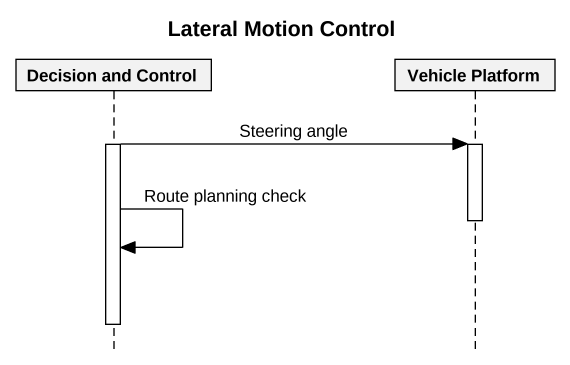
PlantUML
@startuml
title Lateral Motion Control
hide footbox
participant "Decision and Control" as Decision_and_Control
participant "Vehicle Platform" as Vehicle_Platform

activate Decision_and_Control
Decision_and_Control -> Vehicle_Platform : Steering angle
activate Vehicle_Platform
deactivate Vehicle_Platform
Decision_and_Control -> Decision_and_Control : Route planning check
deactivate Decision_and_Control
@enduml
